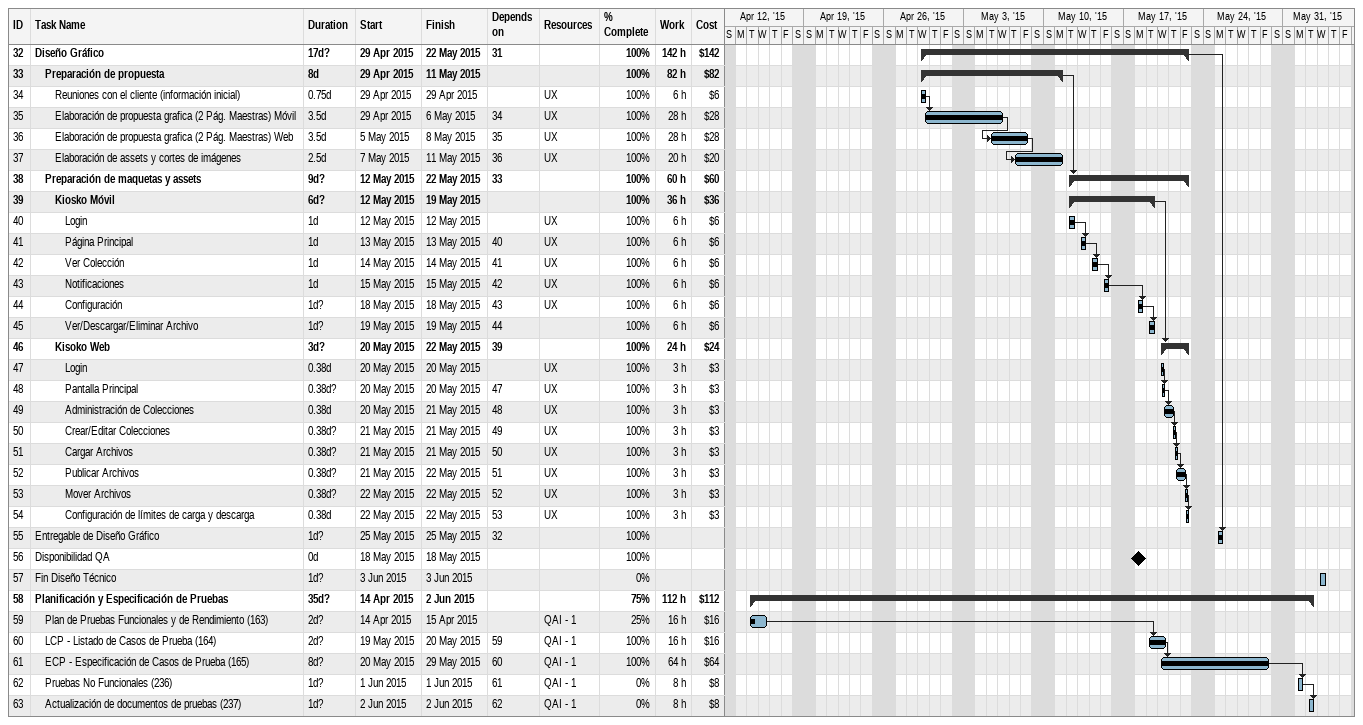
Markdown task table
| ID | Level | Task | Duration | Start | Finish | Predecessors | Resources | % complete | Work (h) | Cost ($) |
|---|---|---|---|---|---|---|---|---|---|---|
| 32 | 1 | **Diseño Gráfico** | 17d? | 2015-04-29 | 2015-05-22 | 31 |  | 100 | 142 | 142 |
| 33 | 2 | **Preparación de propuesta** | 8d | 2015-04-29 | 2015-05-11 |  |  | 100 | 82 | 82 |
| 34 | 3 | Reuniones con el cliente (información inicial) | 0.75d | 2015-04-29 | 2015-04-29 |  | UX | 100 | 6 | 6 |
| 35 | 3 | Elaboración de propuesta grafica (2 Pág. Maestras) Móvil | 3.5d | 2015-04-29 | 2015-05-06 | 34 | UX | 100 | 28 | 28 |
| 36 | 3 | Elaboración de propuesta grafica (2 Pág. Maestras) Web | 3.5d | 2015-05-05 | 2015-05-08 | 35 | UX | 100 | 28 | 28 |
| 37 | 3 | Elaboración de assets y cortes de imágenes | 2.5d | 2015-05-07 | 2015-05-11 | 36 | UX | 100 | 20 | 20 |
| 38 | 2 | **Preparación de maquetas y assets** | 9d? | 2015-05-12 | 2015-05-22 | 33 |  | 100 | 60 | 60 |
| 39 | 3 | **Kiosko Móvil** | 6d? | 2015-05-12 | 2015-05-19 |  |  | 100 | 36 | 36 |
| 40 | 4 | Login | 1d | 2015-05-12 | 2015-05-12 |  | UX | 100 | 6 | 6 |
| 41 | 4 | Página Principal | 1d | 2015-05-13 | 2015-05-13 | 40 | UX | 100 | 6 | 6 |
| 42 | 4 | Ver Colección | 1d | 2015-05-14 | 2015-05-14 | 41 | UX | 100 | 6 | 6 |
| 43 | 4 | Notificaciones | 1d | 2015-05-15 | 2015-05-15 | 42 | UX | 100 | 6 | 6 |
| 44 | 4 | Configuración | 1d? | 2015-05-18 | 2015-05-18 | 43 | UX | 100 | 6 | 6 |
| 45 | 4 | Ver/Descargar/Eliminar Archivo | 1d? | 2015-05-19 | 2015-05-19 | 44 |  | 100 | 6 | 6 |
| 46 | 3 | **Kisoko Web** | 3d? | 2015-05-20 | 2015-05-22 | 39 |  | 100 | 24 | 24 |
| 47 | 4 | Login | 0.38d | 2015-05-20 | 2015-05-20 |  | UX | 100 | 3 | 3 |
| 48 | 4 | Pantalla Principal | 0.38d? | 2015-05-20 | 2015-05-20 | 47 | UX | 100 | 3 | 3 |
| 49 | 4 | Administración de Colecciones | 0.38d | 2015-05-20 | 2015-05-21 | 48 | UX | 100 | 3 | 3 |
| 50 | 4 | Crear/Editar Colecciones | 0.38d? | 2015-05-21 | 2015-05-21 | 49 | UX | 100 | 3 | 3 |
| 51 | 4 | Cargar Archivos | 0.38d? | 2015-05-21 | 2015-05-21 | 50 | UX | 100 | 3 | 3 |
| 52 | 4 | Publicar Archivos | 0.38d? | 2015-05-21 | 2015-05-22 | 51 | UX | 100 | 3 | 3 |
| 53 | 4 | Mover Archivos | 0.38d? | 2015-05-22 | 2015-05-22 | 52 | UX | 100 | 3 | 3 |
| 54 | 4 | Configuración de límites de carga y descarga | 0.38d | 2015-05-22 | 2015-05-22 | 53 | UX | 100 | 3 | 3 |
| 55 | 1 | Entregable de Diseño Gráfico | 1d? | 2015-05-25 | 2015-05-25 | 32 |  | 100 |  |  |
| 56 | 1 | Disponibilidad QA | 0d | 2015-05-18 | 2015-05-18 |  |  | 100 |  |  |
| 57 | 1 | Fin Diseño Técnico | 1d? | 2015-06-03 | 2015-06-03 |  |  | 0 |  |  |
| 58 | 1 | **Planificación y Especificación de Pruebas** | 35d? | 2015-04-14 | 2015-06-02 |  |  | 75 | 112 | 112 |
| 59 | 2 | Plan de Pruebas Funcionales y de Rendimiento (163) | 2d? | 2015-04-14 | 2015-04-15 |  | QAI - 1 | 25 | 16 | 16 |
| 60 | 2 | LCP - Listado de Casos de Prueba (164) | 2d? | 2015-05-19 | 2015-05-20 | 59 | QAI - 1 | 100 | 16 | 16 |
| 61 | 2 | ECP - Especificación de Casos de Prueba (165) | 8d? | 2015-05-20 | 2015-05-29 | 60 | QAI - 1 | 100 | 64 | 64 |
| 62 | 2 | Pruebas No Funcionales (236) | 1d? | 2015-06-01 | 2015-06-01 | 61 | QAI - 1 | 0 | 8 | 8 |
| 63 | 2 | Actualización de documentos de pruebas (237) | 1d? | 2015-06-02 | 2015-06-02 | 62 | QAI - 1 | 0 | 8 | 8 |
